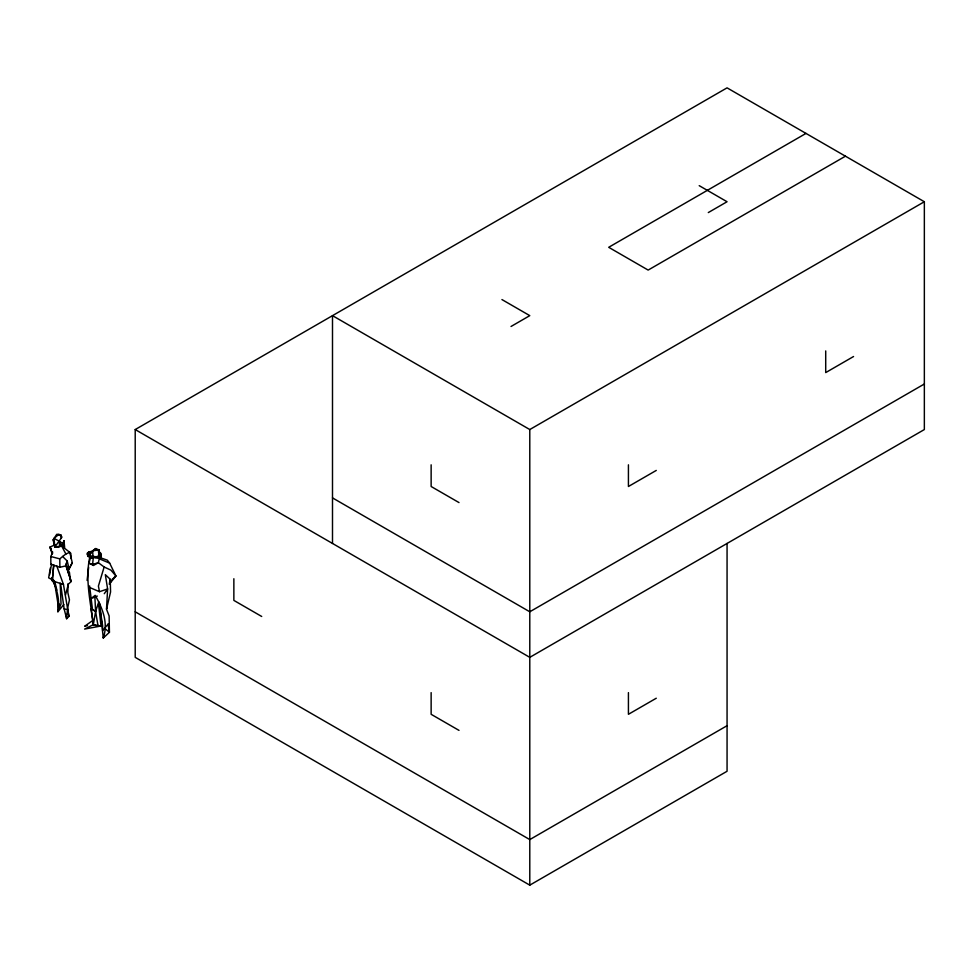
<?xml version="1.0" encoding="UTF-8"?>
<svg xmlns="http://www.w3.org/2000/svg" width="973" height="973" viewBox="0 0 973 973"><rect width="100%" height="100%" fill="white"/><g stroke="black" fill="none" stroke-linecap="round" stroke-linejoin="round"><path stroke-width="1.46" d="M68.11 583.666L67.83 592.533L69.448 599.879L67.624 608.101L68.913 616.432L66.638 618.731L64.133 608.903L60.594 583.715M59.876 567.271L59.791 558.879L62.637 556.483L67.246 561.08L65.969 565.86L59.876 567.271L50.839 564.279L50.827 556.507L52.688 551.983M106.507 609.207L107.614 588.969L105.327 574.654L110.229 579.288L110.569 591.925L106.507 609.207L109.122 615.945L109.426 632.292L103.284 637.996L99.562 603.187M106.945 608.356L107.115 605.413M60.156 583.082L61.031 603.965L57.906 611.749L63.841 604.537M98.249 551.946L100.353 552.737L101.326 555.048L100.547 557.188L91.596 557.991L88.129 556.471L87.4 553.151L88.859 551.837L92.07 551.387L87.4 553.151L88.129 556.471M52.262 580.784L53.722 565.07L52.262 580.784L63.464 584.493L68.913 616.432M63.768 543.834L64.036 540.988L64.644 547.495M93.444 565.435L88.993 563.148L90.793 556.544L93.335 557.31L92.593 564.449L93.444 565.435L98.346 562.71L99.976 555.632L99.124 556.459M49.587 574.824L51.557 564.012M89.625 557.748C85.077 580.09 90.623 602.287 93.335 624.666L98.103 626.271L101.01 626.004L98.614 604.549M98.468 556.252L99.173 549.988L95.755 548.529L92.703 550.73L89.698 554.963L91.194 556.082L95.901 556.751L98.468 556.252L99.842 554.817L99.173 549.988L92.703 550.73L92.922 556.556M87.096 580.431L88.652 567.368M98.103 626.271L95.609 611.482L92.471 609.329L89.601 585.892M50.353 567.928L48.65 577.828L52.031 579.653M97.3 596.084L90.817 598.711L95.184 595.367C102.676 608.429 108.441 622.89 103.284 637.996L103.916 635.345M109.487 582.985L110.229 579.288M65.495 595.002L68.365 584.189L71.199 581.501L65.714 564.802L67.246 561.08L69.071 568.682L72.282 562.747L69.728 552.323L61.567 545.877L59.025 541.012L53.977 538.458L53.126 539.954L54.841 547.008L58.429 547.325L61.567 545.877L64.06 545.95L64.036 540.988M89.698 554.963L90.161 553.357L95.755 548.529M88.993 563.148L92.593 564.449L98.346 562.71L104.147 566.991L98.407 586.074L99.489 591.693L107.614 588.969L104.281 593.712M98.723 601.983L95.609 611.482L93.335 624.666L84.627 629.069L101.01 626.004L93.335 624.666L91 608.745L92.471 609.329M101.326 555.048L100.547 557.188L95.853 557.833M61.129 537.765L60.983 535.089L58.818 534.396L53.977 538.458L54.841 547.008L61.567 545.877L63.938 541.231L61.567 545.877L65.872 554.014L62.637 556.483M68.852 569.509L72.282 562.747M112.771 578.57L109.244 584.214L115.945 576.016L109.681 563.16L107.334 560.18L100.401 557.736M53.126 539.954L56.629 534.493L58.818 534.396L62.004 537.047L54.841 547.008M99.003 602.251L102.627 625.675L102.639 630.626L108.052 624.155L109.292 628.728M88.859 551.837L87.193 554.586L91.596 557.991M113.829 577.719L115.945 576.016L110.934 570.154L104.147 566.991M92.569 620.616L84.663 626.247L87.461 625.615M135.211 429.555L727.062 87.85L924.35 201.739L924.35 429.555L529.786 657.347L135.211 429.555L135.211 657.359L529.786 885.15L727.062 771.261L727.062 543.445M805.985 133.41L608.697 247.3L648.152 270.08L845.44 156.191M511.02 326.478L529.786 315.641L501.934 299.562M708.295 212.576L727.062 201.739L699.21 185.661M332.498 543.445L332.498 315.641L529.786 429.543L924.35 201.739M656.276 470.421L628.424 486.5L628.424 464.826M853.564 356.519L825.712 372.598L825.712 350.925M924.35 383.994L529.786 611.786L332.498 497.884M656.276 698.225L628.424 714.304L628.424 692.63M727.062 725.7L529.786 839.59L135.211 611.798M97.932 557.979L101.289 555.522L100.353 552.737M55.206 544.722L49.927 547.118L52.201 553.965M65.872 554.014L69.728 552.323L70.834 553.345L71.005 558.514M93.335 557.31L97.239 557.103M56.629 534.493L60.983 535.089M64.133 608.903L67.429 609.572L66.638 618.731L66.079 614.279M50.827 556.507L59.791 558.879M99.514 558.916L109.681 563.16M89.358 587.376L99.489 591.693M459.001 502.579L431.136 486.5L431.136 464.826M261.713 616.481L233.861 600.402L233.861 578.728M459.001 730.382L431.136 714.304L431.136 692.63M91 608.745L95.609 611.482L94.868 596.668M62.734 543.457L59.025 541.012L59.718 545.962M105.023 628.57L109.426 632.292L108.052 624.155M51.545 578.108L55.047 585.539L58.623 607.772L58.648 603.406L57.906 611.749C60.131 600.268 56.993 588.264 51.545 578.108L55.388 582.134M69.071 568.682L65.714 564.802L71.199 581.501M51.411 548.967L49.927 547.118L52.627 553.467M56.702 565.787L63.464 584.493M65.969 565.86L65.714 564.802L69.484 572.562L70.336 580.553M54.816 581.672L56.872 590.125M529.786 429.543L529.786 885.15"/></g></svg>
